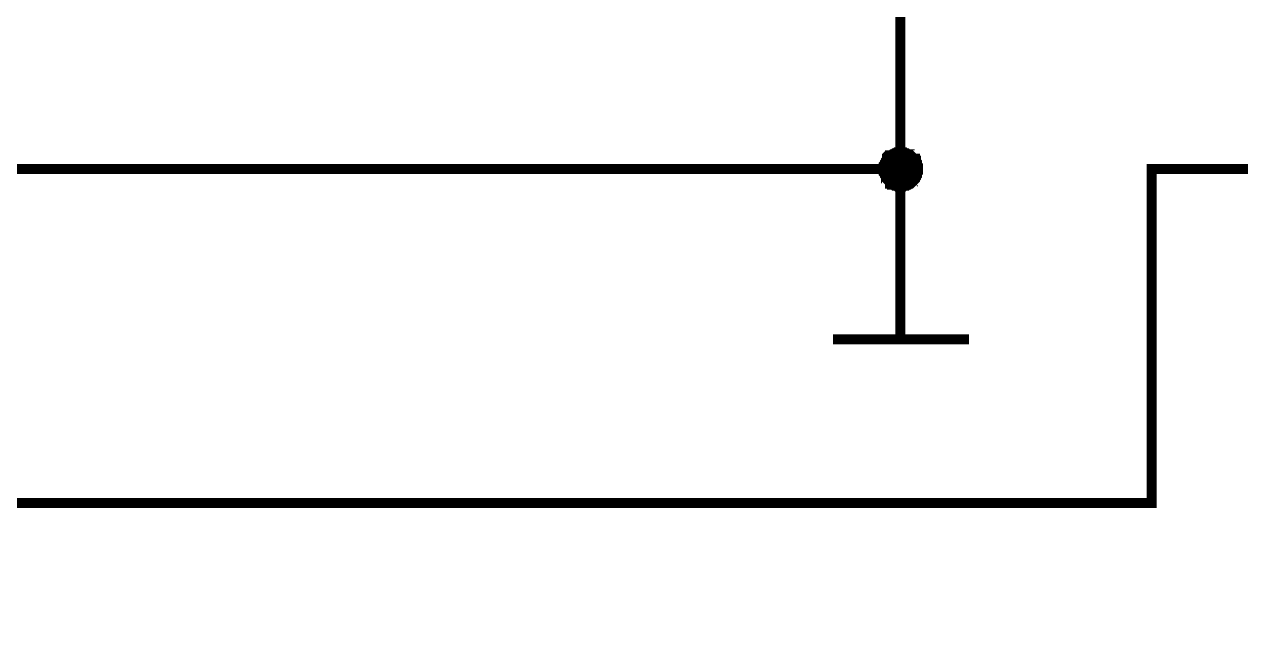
# Model space of a CAD drawing. Extents: x 260 to 1101, y 70 to 664.
# Drawn here: x 890.27 to 926.67, y 373.03 to 391.13 of the extents above; entities that cross this region are included whole.
import ezdxf

# ---------------------------------------------------------------- set-up
doc = ezdxf.new("R2010")
doc.units = 0
doc.header["$MEASUREMENT"] = 0
doc.layers.add('Sheet', color=255, linetype='CONTINUOUS')

msp = doc.modelspace()

# ---------------------------------------------------------------- linework, layer by layer
at = {"layer": 'Sheet'}
for points, const_width in [([(906.49, 441.783), (916.49, 441.783), (916.49, 416.774), (916.49, 386.794)], 0.3), ([(844.005, 421.776), (839.036, 421.776), (839.036, 386.794), (916.49, 386.794)], 0.3), ([(915.993, 386.794), (915.993, 386.825), (915.993, 386.856), (915.993, 386.856), (915.993, 386.887), (915.993, 386.918), (916.024, 386.949), (916.024, 386.981), (916.024, 386.981), (916.055, 387.012), (916.055, 387.043), (916.055, 387.043), (916.087, 387.074), (916.087, 387.105), (916.118, 387.105), (916.118, 387.136), (916.149, 387.136), (916.149, 387.167), (916.18, 387.167), (916.18, 387.198), (916.211, 387.198), (916.242, 387.229), (916.242, 387.229), (916.273, 387.229), (916.304, 387.26), (916.304, 387.26), (916.335, 387.26), (916.366, 387.291), (916.397, 387.291), (916.428, 387.291), (916.428, 387.291), (916.459, 387.291), (916.49, 387.291)], 0.3), ([(915.993, 386.794), (915.993, 386.825), (915.993, 386.856), (915.993, 386.856), (915.993, 386.887), (915.993, 386.918), (916.024, 386.949), (916.024, 386.981), (916.024, 386.981), (916.055, 387.012), (916.055, 387.043), (916.055, 387.043), (916.087, 387.074), (916.087, 387.105), (916.118, 387.105), (916.118, 387.136), (916.149, 387.136), (916.149, 387.167), (916.18, 387.167), (916.18, 387.198), (916.211, 387.198), (916.242, 387.229), (916.242, 387.229), (916.273, 387.229), (916.304, 387.26), (916.304, 387.26), (916.335, 387.26), (916.366, 387.291), (916.397, 387.291), (916.428, 387.291), (916.428, 387.291), (916.459, 387.291), (916.49, 387.291)], 0.3), ([(915.993, 386.794), (915.993, 386.825), (915.993, 386.856), (915.993, 386.856), (915.993, 386.887), (915.993, 386.918), (916.024, 386.949), (916.024, 386.981), (916.024, 386.981), (916.055, 387.012), (916.055, 387.043), (916.055, 387.043), (916.087, 387.074), (916.087, 387.105), (916.118, 387.105), (916.118, 387.136), (916.149, 387.136), (916.149, 387.167), (916.18, 387.167), (916.18, 387.198), (916.211, 387.198), (916.242, 387.229), (916.242, 387.229), (916.273, 387.229), (916.304, 387.26), (916.304, 387.26), (916.335, 387.26), (916.366, 387.291), (916.397, 387.291), (916.428, 387.291), (916.428, 387.291), (916.459, 387.291), (916.49, 387.291)], 0.3), ([(915.993, 386.794), (915.993, 386.825), (915.993, 386.856), (915.993, 386.856), (915.993, 386.887), (915.993, 386.918), (916.024, 386.949), (916.024, 386.981), (916.024, 386.981), (916.055, 387.012), (916.055, 387.043), (916.055, 387.043), (916.087, 387.074), (916.087, 387.105), (916.118, 387.105), (916.118, 387.136), (916.149, 387.136), (916.149, 387.167), (916.18, 387.167), (916.18, 387.198), (916.211, 387.198), (916.242, 387.229), (916.242, 387.229), (916.273, 387.229), (916.304, 387.26), (916.304, 387.26), (916.335, 387.26), (916.366, 387.291), (916.397, 387.291), (916.428, 387.291), (916.428, 387.291), (916.459, 387.291), (916.49, 387.291)], 0.3), ([(915.993, 386.794), (915.993, 386.825), (915.993, 386.856), (915.993, 386.856), (915.993, 386.887), (915.993, 386.918), (916.024, 386.949), (916.024, 386.981), (916.024, 386.981), (916.055, 387.012), (916.055, 387.043), (916.055, 387.043), (916.087, 387.074), (916.087, 387.105), (916.118, 387.105), (916.118, 387.136), (916.149, 387.136), (916.149, 387.167), (916.18, 387.167), (916.18, 387.198), (916.211, 387.198), (916.242, 387.229), (916.242, 387.229), (916.273, 387.229), (916.304, 387.26), (916.304, 387.26), (916.335, 387.26), (916.366, 387.291), (916.397, 387.291), (916.428, 387.291), (916.428, 387.291), (916.459, 387.291), (916.49, 387.291)], 0.3), ([(915.993, 386.794), (915.993, 386.825), (915.993, 386.856), (915.993, 386.856), (915.993, 386.887), (915.993, 386.918), (916.024, 386.949), (916.024, 386.981), (916.024, 386.981), (916.055, 387.012), (916.055, 387.043), (916.055, 387.043), (916.087, 387.074), (916.087, 387.105), (916.118, 387.105), (916.118, 387.136), (916.149, 387.136), (916.149, 387.167), (916.18, 387.167), (916.18, 387.198), (916.211, 387.198), (916.242, 387.229), (916.242, 387.229), (916.273, 387.229), (916.304, 387.26), (916.304, 387.26), (916.335, 387.26), (916.366, 387.291), (916.397, 387.291), (916.428, 387.291), (916.428, 387.291), (916.459, 387.291), (916.49, 387.291)], 0.3), ([(916.49, 387.291), (916.49, 387.291)], 0.3), ([(916.49, 387.291), (916.521, 387.291), (916.552, 387.291), (916.552, 387.291), (916.583, 387.291), (916.615, 387.291), (916.646, 387.26), (916.677, 387.26), (916.677, 387.26), (916.708, 387.229), (916.739, 387.229), (916.77, 387.229), (916.77, 387.198), (916.801, 387.198), (916.832, 387.167), (916.832, 387.167), (916.863, 387.136), (916.863, 387.136), (916.894, 387.105), (916.925, 387.105), (916.925, 387.074), (916.925, 387.043), (916.956, 387.043), (916.956, 387.012), (916.987, 386.981), (916.987, 386.981), (916.987, 386.949), (916.987, 386.918), (917.018, 386.887), (917.018, 386.856), (917.018, 386.856), (917.018, 386.825), (917.018, 386.794)], 0.3), ([(916.49, 387.291), (916.49, 387.291)], 0.3), ([(916.49, 387.291), (916.521, 387.291), (916.552, 387.291), (916.552, 387.291), (916.583, 387.291), (916.615, 387.291), (916.646, 387.26), (916.677, 387.26), (916.677, 387.26), (916.708, 387.229), (916.739, 387.229), (916.77, 387.229), (916.77, 387.198), (916.801, 387.198), (916.832, 387.167), (916.832, 387.167), (916.863, 387.136), (916.863, 387.136), (916.894, 387.105), (916.925, 387.105), (916.925, 387.074), (916.925, 387.043), (916.956, 387.043), (916.956, 387.012), (916.987, 386.981), (916.987, 386.981), (916.987, 386.949), (916.987, 386.918), (917.018, 386.887), (917.018, 386.856), (917.018, 386.856), (917.018, 386.825), (917.018, 386.794)], 0.3), ([(916.49, 387.291), (916.49, 387.291)], 0.3), ([(916.49, 387.291), (916.521, 387.291), (916.552, 387.291), (916.552, 387.291), (916.583, 387.291), (916.615, 387.291), (916.646, 387.26), (916.677, 387.26), (916.677, 387.26), (916.708, 387.229), (916.739, 387.229), (916.77, 387.229), (916.77, 387.198), (916.801, 387.198), (916.832, 387.167), (916.832, 387.167), (916.863, 387.136), (916.863, 387.136), (916.894, 387.105), (916.925, 387.105), (916.925, 387.074), (916.925, 387.043), (916.956, 387.043), (916.956, 387.012), (916.987, 386.981), (916.987, 386.981), (916.987, 386.949), (916.987, 386.918), (917.018, 386.887), (917.018, 386.856), (917.018, 386.856), (917.018, 386.825), (917.018, 386.794)], 0.3), ([(916.49, 387.291), (916.49, 387.291)], 0.3), ([(916.49, 387.291), (916.521, 387.291), (916.552, 387.291), (916.552, 387.291), (916.583, 387.291), (916.615, 387.291), (916.646, 387.26), (916.677, 387.26), (916.677, 387.26), (916.708, 387.229), (916.739, 387.229), (916.77, 387.229), (916.77, 387.198), (916.801, 387.198), (916.832, 387.167), (916.832, 387.167), (916.863, 387.136), (916.863, 387.136), (916.894, 387.105), (916.925, 387.105), (916.925, 387.074), (916.925, 387.043), (916.956, 387.043), (916.956, 387.012), (916.987, 386.981), (916.987, 386.981), (916.987, 386.949), (916.987, 386.918), (917.018, 386.887), (917.018, 386.856), (917.018, 386.856), (917.018, 386.825), (917.018, 386.794)], 0.3), ([(916.49, 387.291), (916.49, 387.291)], 0.3), ([(916.49, 387.291), (916.521, 387.291), (916.552, 387.291), (916.552, 387.291), (916.583, 387.291), (916.615, 387.291), (916.646, 387.26), (916.677, 387.26), (916.677, 387.26), (916.708, 387.229), (916.739, 387.229), (916.77, 387.229), (916.77, 387.198), (916.801, 387.198), (916.832, 387.167), (916.832, 387.167), (916.863, 387.136), (916.863, 387.136), (916.894, 387.105), (916.925, 387.105), (916.925, 387.074), (916.925, 387.043), (916.956, 387.043), (916.956, 387.012), (916.987, 386.981), (916.987, 386.981), (916.987, 386.949), (916.987, 386.918), (917.018, 386.887), (917.018, 386.856), (917.018, 386.856), (917.018, 386.825), (917.018, 386.794)], 0.3), ([(916.49, 387.291), (916.49, 387.291)], 0.3), ([(916.49, 387.291), (916.521, 387.291), (916.552, 387.291), (916.552, 387.291), (916.583, 387.291), (916.615, 387.291), (916.646, 387.26), (916.677, 387.26), (916.677, 387.26), (916.708, 387.229), (916.739, 387.229), (916.77, 387.229), (916.77, 387.198), (916.801, 387.198), (916.832, 387.167), (916.832, 387.167), (916.863, 387.136), (916.863, 387.136), (916.894, 387.105), (916.925, 387.105), (916.925, 387.074), (916.925, 387.043), (916.956, 387.043), (916.956, 387.012), (916.987, 386.981), (916.987, 386.981), (916.987, 386.949), (916.987, 386.918), (917.018, 386.887), (917.018, 386.856), (917.018, 386.856), (917.018, 386.825), (917.018, 386.794)], 0.3), ([(915.993, 386.794), (915.993, 386.825), (915.993, 386.856), (915.993, 386.856), (915.993, 386.887), (915.993, 386.918), (916.024, 386.949), (916.024, 386.981), (916.024, 386.981), (916.055, 387.012), (916.055, 387.043), (916.055, 387.043), (916.087, 387.074), (916.087, 387.105), (916.118, 387.105), (916.118, 387.136), (916.149, 387.136), (916.149, 387.167), (916.18, 387.167), (916.18, 387.198), (916.211, 387.198), (916.242, 387.229), (916.242, 387.229), (916.273, 387.229), (916.304, 387.26), (916.304, 387.26), (916.335, 387.26), (916.366, 387.291), (916.397, 387.291), (916.428, 387.291), (916.428, 387.291), (916.459, 387.291), (916.49, 387.291)], 0.0991), ([(915.993, 386.794), (915.993, 386.825), (915.993, 386.856), (915.993, 386.856), (915.993, 386.887), (915.993, 386.918), (916.024, 386.949), (916.024, 386.981), (916.024, 386.981), (916.055, 387.012), (916.055, 387.043), (916.055, 387.043), (916.087, 387.074), (916.087, 387.105), (916.118, 387.105), (916.118, 387.136), (916.149, 387.136), (916.149, 387.167), (916.18, 387.167), (916.18, 387.198), (916.211, 387.198), (916.242, 387.229), (916.242, 387.229), (916.273, 387.229), (916.304, 387.26), (916.304, 387.26), (916.335, 387.26), (916.366, 387.291), (916.397, 387.291), (916.428, 387.291), (916.428, 387.291), (916.459, 387.291), (916.49, 387.291)], 0.0991), ([(915.993, 386.794), (915.993, 386.825), (915.993, 386.856), (915.993, 386.856), (915.993, 386.887), (915.993, 386.918), (916.024, 386.949), (916.024, 386.981), (916.024, 386.981), (916.055, 387.012), (916.055, 387.043), (916.055, 387.043), (916.087, 387.074), (916.087, 387.105), (916.118, 387.105), (916.118, 387.136), (916.149, 387.136), (916.149, 387.167), (916.18, 387.167), (916.18, 387.198), (916.211, 387.198), (916.242, 387.229), (916.242, 387.229), (916.273, 387.229), (916.304, 387.26), (916.304, 387.26), (916.335, 387.26), (916.366, 387.291), (916.397, 387.291), (916.428, 387.291), (916.428, 387.291), (916.459, 387.291), (916.49, 387.291)], 0.0991), ([(915.993, 386.794), (915.993, 386.825), (915.993, 386.856), (915.993, 386.856), (915.993, 386.887), (915.993, 386.918), (916.024, 386.949), (916.024, 386.981), (916.024, 386.981), (916.055, 387.012), (916.055, 387.043), (916.055, 387.043), (916.087, 387.074), (916.087, 387.105), (916.118, 387.105), (916.118, 387.136), (916.149, 387.136), (916.149, 387.167), (916.18, 387.167), (916.18, 387.198), (916.211, 387.198), (916.242, 387.229), (916.242, 387.229), (916.273, 387.229), (916.304, 387.26), (916.304, 387.26), (916.335, 387.26), (916.366, 387.291), (916.397, 387.291), (916.428, 387.291), (916.428, 387.291), (916.459, 387.291), (916.49, 387.291)], 0.0991), ([(915.993, 386.794), (915.993, 386.825), (915.993, 386.856), (915.993, 386.856), (915.993, 386.887), (915.993, 386.918), (916.024, 386.949), (916.024, 386.981), (916.024, 386.981), (916.055, 387.012), (916.055, 387.043), (916.055, 387.043), (916.087, 387.074), (916.087, 387.105), (916.118, 387.105), (916.118, 387.136), (916.149, 387.136), (916.149, 387.167), (916.18, 387.167), (916.18, 387.198), (916.211, 387.198), (916.242, 387.229), (916.242, 387.229), (916.273, 387.229), (916.304, 387.26), (916.304, 387.26), (916.335, 387.26), (916.366, 387.291), (916.397, 387.291), (916.428, 387.291), (916.428, 387.291), (916.459, 387.291), (916.49, 387.291)], 0.0991), ([(915.993, 386.794), (915.993, 386.825), (915.993, 386.856), (915.993, 386.856), (915.993, 386.887), (915.993, 386.918), (916.024, 386.949), (916.024, 386.981), (916.024, 386.981), (916.055, 387.012), (916.055, 387.043), (916.055, 387.043), (916.087, 387.074), (916.087, 387.105), (916.118, 387.105), (916.118, 387.136), (916.149, 387.136), (916.149, 387.167), (916.18, 387.167), (916.18, 387.198), (916.211, 387.198), (916.242, 387.229), (916.242, 387.229), (916.273, 387.229), (916.304, 387.26), (916.304, 387.26), (916.335, 387.26), (916.366, 387.291), (916.397, 387.291), (916.428, 387.291), (916.428, 387.291), (916.459, 387.291), (916.49, 387.291)], 0.0991), ([(916.49, 387.291), (916.49, 387.291)], 0.0991), ([(916.49, 387.291), (916.521, 387.291), (916.552, 387.291), (916.552, 387.291), (916.583, 387.291), (916.615, 387.291), (916.646, 387.26), (916.677, 387.26), (916.677, 387.26), (916.708, 387.229), (916.739, 387.229), (916.77, 387.229), (916.77, 387.198), (916.801, 387.198), (916.832, 387.167), (916.832, 387.167), (916.863, 387.136), (916.863, 387.136), (916.894, 387.105), (916.925, 387.105), (916.925, 387.074), (916.925, 387.043), (916.956, 387.043), (916.956, 387.012), (916.987, 386.981), (916.987, 386.981), (916.987, 386.949), (916.987, 386.918), (917.018, 386.887), (917.018, 386.856), (917.018, 386.856), (917.018, 386.825), (917.018, 386.794)], 0.0991), ([(916.49, 387.291), (916.49, 387.291)], 0.0991), ([(916.49, 387.291), (916.521, 387.291), (916.552, 387.291), (916.552, 387.291), (916.583, 387.291), (916.615, 387.291), (916.646, 387.26), (916.677, 387.26), (916.677, 387.26), (916.708, 387.229), (916.739, 387.229), (916.77, 387.229), (916.77, 387.198), (916.801, 387.198), (916.832, 387.167), (916.832, 387.167), (916.863, 387.136), (916.863, 387.136), (916.894, 387.105), (916.925, 387.105), (916.925, 387.074), (916.925, 387.043), (916.956, 387.043), (916.956, 387.012), (916.987, 386.981), (916.987, 386.981), (916.987, 386.949), (916.987, 386.918), (917.018, 386.887), (917.018, 386.856), (917.018, 386.856), (917.018, 386.825), (917.018, 386.794)], 0.0991), ([(916.49, 387.291), (916.49, 387.291)], 0.0991), ([(916.49, 387.291), (916.521, 387.291), (916.552, 387.291), (916.552, 387.291), (916.583, 387.291), (916.615, 387.291), (916.646, 387.26), (916.677, 387.26), (916.677, 387.26), (916.708, 387.229), (916.739, 387.229), (916.77, 387.229), (916.77, 387.198), (916.801, 387.198), (916.832, 387.167), (916.832, 387.167), (916.863, 387.136), (916.863, 387.136), (916.894, 387.105), (916.925, 387.105), (916.925, 387.074), (916.925, 387.043), (916.956, 387.043), (916.956, 387.012), (916.987, 386.981), (916.987, 386.981), (916.987, 386.949), (916.987, 386.918), (917.018, 386.887), (917.018, 386.856), (917.018, 386.856), (917.018, 386.825), (917.018, 386.794)], 0.0991), ([(916.49, 387.291), (916.49, 387.291)], 0.0991), ([(916.49, 387.291), (916.521, 387.291), (916.552, 387.291), (916.552, 387.291), (916.583, 387.291), (916.615, 387.291), (916.646, 387.26), (916.677, 387.26), (916.677, 387.26), (916.708, 387.229), (916.739, 387.229), (916.77, 387.229), (916.77, 387.198), (916.801, 387.198), (916.832, 387.167), (916.832, 387.167), (916.863, 387.136), (916.863, 387.136), (916.894, 387.105), (916.925, 387.105), (916.925, 387.074), (916.925, 387.043), (916.956, 387.043), (916.956, 387.012), (916.987, 386.981), (916.987, 386.981), (916.987, 386.949), (916.987, 386.918), (917.018, 386.887), (917.018, 386.856), (917.018, 386.856), (917.018, 386.825), (917.018, 386.794)], 0.0991), ([(916.49, 387.291), (916.49, 387.291)], 0.0991), ([(916.49, 387.291), (916.521, 387.291), (916.552, 387.291), (916.552, 387.291), (916.583, 387.291), (916.615, 387.291), (916.646, 387.26), (916.677, 387.26), (916.677, 387.26), (916.708, 387.229), (916.739, 387.229), (916.77, 387.229), (916.77, 387.198), (916.801, 387.198), (916.832, 387.167), (916.832, 387.167), (916.863, 387.136), (916.863, 387.136), (916.894, 387.105), (916.925, 387.105), (916.925, 387.074), (916.925, 387.043), (916.956, 387.043), (916.956, 387.012), (916.987, 386.981), (916.987, 386.981), (916.987, 386.949), (916.987, 386.918), (917.018, 386.887), (917.018, 386.856), (917.018, 386.856), (917.018, 386.825), (917.018, 386.794)], 0.0991), ([(916.49, 387.291), (916.49, 387.291)], 0.0991), ([(916.49, 387.291), (916.521, 387.291), (916.552, 387.291), (916.552, 387.291), (916.583, 387.291), (916.615, 387.291), (916.646, 387.26), (916.677, 387.26), (916.677, 387.26), (916.708, 387.229), (916.739, 387.229), (916.77, 387.229), (916.77, 387.198), (916.801, 387.198), (916.832, 387.167), (916.832, 387.167), (916.863, 387.136), (916.863, 387.136), (916.894, 387.105), (916.925, 387.105), (916.925, 387.074), (916.925, 387.043), (916.956, 387.043), (916.956, 387.012), (916.987, 386.981), (916.987, 386.981), (916.987, 386.949), (916.987, 386.918), (917.018, 386.887), (917.018, 386.856), (917.018, 386.856), (917.018, 386.825), (917.018, 386.794)], 0.0991), ([(963.975, 386.794), (924.006, 386.794), (924.006, 376.791), (876.521, 376.791), (876.521, 326.773), (886.49, 326.773)], 0.3), ([(916.49, 386.266), (916.459, 386.266), (916.428, 386.266), (916.428, 386.266), (916.397, 386.266), (916.366, 386.297), (916.335, 386.297), (916.304, 386.297), (916.304, 386.297), (916.273, 386.328), (916.242, 386.328), (916.242, 386.359), (916.211, 386.359), (916.18, 386.359), (916.18, 386.39), (916.149, 386.421), (916.149, 386.421), (916.118, 386.452), (916.118, 386.452), (916.087, 386.483), (916.087, 386.515), (916.055, 386.515), (916.055, 386.546), (916.055, 386.577), (916.024, 386.608), (916.024, 386.608), (916.024, 386.639), (915.993, 386.67), (915.993, 386.701), (915.993, 386.732), (915.993, 386.732), (915.993, 386.763), (915.993, 386.794)], 0.3), ([(915.993, 386.794), (915.993, 386.794)], 0.3), ([(916.49, 386.266), (916.459, 386.266), (916.428, 386.266), (916.428, 386.266), (916.397, 386.266), (916.366, 386.297), (916.335, 386.297), (916.304, 386.297), (916.304, 386.297), (916.273, 386.328), (916.242, 386.328), (916.242, 386.359), (916.211, 386.359), (916.18, 386.359), (916.18, 386.39), (916.149, 386.421), (916.149, 386.421), (916.118, 386.452), (916.118, 386.452), (916.087, 386.483), (916.087, 386.515), (916.055, 386.515), (916.055, 386.546), (916.055, 386.577), (916.024, 386.608), (916.024, 386.608), (916.024, 386.639), (915.993, 386.67), (915.993, 386.701), (915.993, 386.732), (915.993, 386.732), (915.993, 386.763), (915.993, 386.794)], 0.3), ([(915.993, 386.794), (915.993, 386.794)], 0.3), ([(916.49, 386.266), (916.459, 386.266), (916.428, 386.266), (916.428, 386.266), (916.397, 386.266), (916.366, 386.297), (916.335, 386.297), (916.304, 386.297), (916.304, 386.297), (916.273, 386.328), (916.242, 386.328), (916.242, 386.359), (916.211, 386.359), (916.18, 386.359), (916.18, 386.39), (916.149, 386.421), (916.149, 386.421), (916.118, 386.452), (916.118, 386.452), (916.087, 386.483), (916.087, 386.515), (916.055, 386.515), (916.055, 386.546), (916.055, 386.577), (916.024, 386.608), (916.024, 386.608), (916.024, 386.639), (915.993, 386.67), (915.993, 386.701), (915.993, 386.732), (915.993, 386.732), (915.993, 386.763), (915.993, 386.794)], 0.3), ([(915.993, 386.794), (915.993, 386.794)], 0.3), ([(916.49, 386.266), (916.459, 386.266), (916.428, 386.266), (916.428, 386.266), (916.397, 386.266), (916.366, 386.297), (916.335, 386.297), (916.304, 386.297), (916.304, 386.297), (916.273, 386.328), (916.242, 386.328), (916.242, 386.359), (916.211, 386.359), (916.18, 386.359), (916.18, 386.39), (916.149, 386.421), (916.149, 386.421), (916.118, 386.452), (916.118, 386.452), (916.087, 386.483), (916.087, 386.515), (916.055, 386.515), (916.055, 386.546), (916.055, 386.577), (916.024, 386.608), (916.024, 386.608), (916.024, 386.639), (915.993, 386.67), (915.993, 386.701), (915.993, 386.732), (915.993, 386.732), (915.993, 386.763), (915.993, 386.794)], 0.3), ([(915.993, 386.794), (915.993, 386.794)], 0.3), ([(916.49, 386.266), (916.459, 386.266), (916.428, 386.266), (916.428, 386.266), (916.397, 386.266), (916.366, 386.297), (916.335, 386.297), (916.304, 386.297), (916.304, 386.297), (916.273, 386.328), (916.242, 386.328), (916.242, 386.359), (916.211, 386.359), (916.18, 386.359), (916.18, 386.39), (916.149, 386.421), (916.149, 386.421), (916.118, 386.452), (916.118, 386.452), (916.087, 386.483), (916.087, 386.515), (916.055, 386.515), (916.055, 386.546), (916.055, 386.577), (916.024, 386.608), (916.024, 386.608), (916.024, 386.639), (915.993, 386.67), (915.993, 386.701), (915.993, 386.732), (915.993, 386.732), (915.993, 386.763), (915.993, 386.794)], 0.3), ([(915.993, 386.794), (915.993, 386.794)], 0.3), ([(916.49, 386.266), (916.459, 386.266), (916.428, 386.266), (916.428, 386.266), (916.397, 386.266), (916.366, 386.297), (916.335, 386.297), (916.304, 386.297), (916.304, 386.297), (916.273, 386.328), (916.242, 386.328), (916.242, 386.359), (916.211, 386.359), (916.18, 386.359), (916.18, 386.39), (916.149, 386.421), (916.149, 386.421), (916.118, 386.452), (916.118, 386.452), (916.087, 386.483), (916.087, 386.515), (916.055, 386.515), (916.055, 386.546), (916.055, 386.577), (916.024, 386.608), (916.024, 386.608), (916.024, 386.639), (915.993, 386.67), (915.993, 386.701), (915.993, 386.732), (915.993, 386.732), (915.993, 386.763), (915.993, 386.794)], 0.3), ([(915.993, 386.794), (915.993, 386.794)], 0.3), ([(916.49, 386.266), (916.459, 386.266), (916.428, 386.266), (916.428, 386.266), (916.397, 386.266), (916.366, 386.297), (916.335, 386.297), (916.304, 386.297), (916.304, 386.297), (916.273, 386.328), (916.242, 386.328), (916.242, 386.359), (916.211, 386.359), (916.18, 386.359), (916.18, 386.39), (916.149, 386.421), (916.149, 386.421), (916.118, 386.452), (916.118, 386.452), (916.087, 386.483), (916.087, 386.515), (916.055, 386.515), (916.055, 386.546), (916.055, 386.577), (916.024, 386.608), (916.024, 386.608), (916.024, 386.639), (915.993, 386.67), (915.993, 386.701), (915.993, 386.732), (915.993, 386.732), (915.993, 386.763), (915.993, 386.794)], 0.0991), ([(915.993, 386.794), (915.993, 386.794)], 0.0991), ([(916.49, 386.266), (916.459, 386.266), (916.428, 386.266), (916.428, 386.266), (916.397, 386.266), (916.366, 386.297), (916.335, 386.297), (916.304, 386.297), (916.304, 386.297), (916.273, 386.328), (916.242, 386.328), (916.242, 386.359), (916.211, 386.359), (916.18, 386.359), (916.18, 386.39), (916.149, 386.421), (916.149, 386.421), (916.118, 386.452), (916.118, 386.452), (916.087, 386.483), (916.087, 386.515), (916.055, 386.515), (916.055, 386.546), (916.055, 386.577), (916.024, 386.608), (916.024, 386.608), (916.024, 386.639), (915.993, 386.67), (915.993, 386.701), (915.993, 386.732), (915.993, 386.732), (915.993, 386.763), (915.993, 386.794)], 0.0991), ([(915.993, 386.794), (915.993, 386.794)], 0.0991), ([(916.49, 386.266), (916.459, 386.266), (916.428, 386.266), (916.428, 386.266), (916.397, 386.266), (916.366, 386.297), (916.335, 386.297), (916.304, 386.297), (916.304, 386.297), (916.273, 386.328), (916.242, 386.328), (916.242, 386.359), (916.211, 386.359), (916.18, 386.359), (916.18, 386.39), (916.149, 386.421), (916.149, 386.421), (916.118, 386.452), (916.118, 386.452), (916.087, 386.483), (916.087, 386.515), (916.055, 386.515), (916.055, 386.546), (916.055, 386.577), (916.024, 386.608), (916.024, 386.608), (916.024, 386.639), (915.993, 386.67), (915.993, 386.701), (915.993, 386.732), (915.993, 386.732), (915.993, 386.763), (915.993, 386.794)], 0.0991), ([(915.993, 386.794), (915.993, 386.794)], 0.0991), ([(916.49, 386.266), (916.459, 386.266), (916.428, 386.266), (916.428, 386.266), (916.397, 386.266), (916.366, 386.297), (916.335, 386.297), (916.304, 386.297), (916.304, 386.297), (916.273, 386.328), (916.242, 386.328), (916.242, 386.359), (916.211, 386.359), (916.18, 386.359), (916.18, 386.39), (916.149, 386.421), (916.149, 386.421), (916.118, 386.452), (916.118, 386.452), (916.087, 386.483), (916.087, 386.515), (916.055, 386.515), (916.055, 386.546), (916.055, 386.577), (916.024, 386.608), (916.024, 386.608), (916.024, 386.639), (915.993, 386.67), (915.993, 386.701), (915.993, 386.732), (915.993, 386.732), (915.993, 386.763), (915.993, 386.794)], 0.0991), ([(915.993, 386.794), (915.993, 386.794)], 0.0991), ([(916.49, 386.266), (916.459, 386.266), (916.428, 386.266), (916.428, 386.266), (916.397, 386.266), (916.366, 386.297), (916.335, 386.297), (916.304, 386.297), (916.304, 386.297), (916.273, 386.328), (916.242, 386.328), (916.242, 386.359), (916.211, 386.359), (916.18, 386.359), (916.18, 386.39), (916.149, 386.421), (916.149, 386.421), (916.118, 386.452), (916.118, 386.452), (916.087, 386.483), (916.087, 386.515), (916.055, 386.515), (916.055, 386.546), (916.055, 386.577), (916.024, 386.608), (916.024, 386.608), (916.024, 386.639), (915.993, 386.67), (915.993, 386.701), (915.993, 386.732), (915.993, 386.732), (915.993, 386.763), (915.993, 386.794)], 0.0991), ([(915.993, 386.794), (915.993, 386.794)], 0.0991), ([(916.49, 386.266), (916.459, 386.266), (916.428, 386.266), (916.428, 386.266), (916.397, 386.266), (916.366, 386.297), (916.335, 386.297), (916.304, 386.297), (916.304, 386.297), (916.273, 386.328), (916.242, 386.328), (916.242, 386.359), (916.211, 386.359), (916.18, 386.359), (916.18, 386.39), (916.149, 386.421), (916.149, 386.421), (916.118, 386.452), (916.118, 386.452), (916.087, 386.483), (916.087, 386.515), (916.055, 386.515), (916.055, 386.546), (916.055, 386.577), (916.024, 386.608), (916.024, 386.608), (916.024, 386.639), (915.993, 386.67), (915.993, 386.701), (915.993, 386.732), (915.993, 386.732), (915.993, 386.763), (915.993, 386.794)], 0.0991), ([(915.993, 386.794), (915.993, 386.794)], 0.0991), ([(916.49, 386.794), (916.49, 381.699)], 0.3), ([(917.018, 386.794), (917.018, 386.763), (917.018, 386.732), (917.018, 386.732), (917.018, 386.701), (916.987, 386.67), (916.987, 386.639), (916.987, 386.608), (916.987, 386.608), (916.956, 386.577), (916.956, 386.546), (916.925, 386.515), (916.925, 386.515), (916.925, 386.483), (916.894, 386.452), (916.863, 386.452), (916.863, 386.421), (916.832, 386.421), (916.832, 386.39), (916.801, 386.359), (916.77, 386.359), (916.77, 386.359), (916.739, 386.328), (916.708, 386.328), (916.677, 386.297), (916.677, 386.297), (916.646, 386.297), (916.615, 386.297), (916.583, 386.266), (916.552, 386.266), (916.552, 386.266), (916.521, 386.266), (916.49, 386.266)], 0.3), ([(917.018, 386.794), (917.018, 386.763), (917.018, 386.732), (917.018, 386.732), (917.018, 386.701), (916.987, 386.67), (916.987, 386.639), (916.987, 386.608), (916.987, 386.608), (916.956, 386.577), (916.956, 386.546), (916.925, 386.515), (916.925, 386.515), (916.925, 386.483), (916.894, 386.452), (916.863, 386.452), (916.863, 386.421), (916.832, 386.421), (916.832, 386.39), (916.801, 386.359), (916.77, 386.359), (916.77, 386.359), (916.739, 386.328), (916.708, 386.328), (916.677, 386.297), (916.677, 386.297), (916.646, 386.297), (916.615, 386.297), (916.583, 386.266), (916.552, 386.266), (916.552, 386.266), (916.521, 386.266), (916.49, 386.266)], 0.3), ([(917.018, 386.794), (917.018, 386.763), (917.018, 386.732), (917.018, 386.732), (917.018, 386.701), (916.987, 386.67), (916.987, 386.639), (916.987, 386.608), (916.987, 386.608), (916.956, 386.577), (916.956, 386.546), (916.925, 386.515), (916.925, 386.515), (916.925, 386.483), (916.894, 386.452), (916.863, 386.452), (916.863, 386.421), (916.832, 386.421), (916.832, 386.39), (916.801, 386.359), (916.77, 386.359), (916.77, 386.359), (916.739, 386.328), (916.708, 386.328), (916.677, 386.297), (916.677, 386.297), (916.646, 386.297), (916.615, 386.297), (916.583, 386.266), (916.552, 386.266), (916.552, 386.266), (916.521, 386.266), (916.49, 386.266)], 0.3), ([(917.018, 386.794), (917.018, 386.763), (917.018, 386.732), (917.018, 386.732), (917.018, 386.701), (916.987, 386.67), (916.987, 386.639), (916.987, 386.608), (916.987, 386.608), (916.956, 386.577), (916.956, 386.546), (916.925, 386.515), (916.925, 386.515), (916.925, 386.483), (916.894, 386.452), (916.863, 386.452), (916.863, 386.421), (916.832, 386.421), (916.832, 386.39), (916.801, 386.359), (916.77, 386.359), (916.77, 386.359), (916.739, 386.328), (916.708, 386.328), (916.677, 386.297), (916.677, 386.297), (916.646, 386.297), (916.615, 386.297), (916.583, 386.266), (916.552, 386.266), (916.552, 386.266), (916.521, 386.266), (916.49, 386.266)], 0.3), ([(917.018, 386.794), (917.018, 386.763), (917.018, 386.732), (917.018, 386.732), (917.018, 386.701), (916.987, 386.67), (916.987, 386.639), (916.987, 386.608), (916.987, 386.608), (916.956, 386.577), (916.956, 386.546), (916.925, 386.515), (916.925, 386.515), (916.925, 386.483), (916.894, 386.452), (916.863, 386.452), (916.863, 386.421), (916.832, 386.421), (916.832, 386.39), (916.801, 386.359), (916.77, 386.359), (916.77, 386.359), (916.739, 386.328), (916.708, 386.328), (916.677, 386.297), (916.677, 386.297), (916.646, 386.297), (916.615, 386.297), (916.583, 386.266), (916.552, 386.266), (916.552, 386.266), (916.521, 386.266), (916.49, 386.266)], 0.3), ([(917.018, 386.794), (917.018, 386.763), (917.018, 386.732), (917.018, 386.732), (917.018, 386.701), (916.987, 386.67), (916.987, 386.639), (916.987, 386.608), (916.987, 386.608), (916.956, 386.577), (916.956, 386.546), (916.925, 386.515), (916.925, 386.515), (916.925, 386.483), (916.894, 386.452), (916.863, 386.452), (916.863, 386.421), (916.832, 386.421), (916.832, 386.39), (916.801, 386.359), (916.77, 386.359), (916.77, 386.359), (916.739, 386.328), (916.708, 386.328), (916.677, 386.297), (916.677, 386.297), (916.646, 386.297), (916.615, 386.297), (916.583, 386.266), (916.552, 386.266), (916.552, 386.266), (916.521, 386.266), (916.49, 386.266)], 0.3), ([(917.018, 386.794), (917.018, 386.763), (917.018, 386.732), (917.018, 386.732), (917.018, 386.701), (916.987, 386.67), (916.987, 386.639), (916.987, 386.608), (916.987, 386.608), (916.956, 386.577), (916.956, 386.546), (916.925, 386.515), (916.925, 386.515), (916.925, 386.483), (916.894, 386.452), (916.863, 386.452), (916.863, 386.421), (916.832, 386.421), (916.832, 386.39), (916.801, 386.359), (916.77, 386.359), (916.77, 386.359), (916.739, 386.328), (916.708, 386.328), (916.677, 386.297), (916.677, 386.297), (916.646, 386.297), (916.615, 386.297), (916.583, 386.266), (916.552, 386.266), (916.552, 386.266), (916.521, 386.266), (916.49, 386.266)], 0.0991), ([(917.018, 386.794), (917.018, 386.763), (917.018, 386.732), (917.018, 386.732), (917.018, 386.701), (916.987, 386.67), (916.987, 386.639), (916.987, 386.608), (916.987, 386.608), (916.956, 386.577), (916.956, 386.546), (916.925, 386.515), (916.925, 386.515), (916.925, 386.483), (916.894, 386.452), (916.863, 386.452), (916.863, 386.421), (916.832, 386.421), (916.832, 386.39), (916.801, 386.359), (916.77, 386.359), (916.77, 386.359), (916.739, 386.328), (916.708, 386.328), (916.677, 386.297), (916.677, 386.297), (916.646, 386.297), (916.615, 386.297), (916.583, 386.266), (916.552, 386.266), (916.552, 386.266), (916.521, 386.266), (916.49, 386.266)], 0.0991), ([(917.018, 386.794), (917.018, 386.763), (917.018, 386.732), (917.018, 386.732), (917.018, 386.701), (916.987, 386.67), (916.987, 386.639), (916.987, 386.608), (916.987, 386.608), (916.956, 386.577), (916.956, 386.546), (916.925, 386.515), (916.925, 386.515), (916.925, 386.483), (916.894, 386.452), (916.863, 386.452), (916.863, 386.421), (916.832, 386.421), (916.832, 386.39), (916.801, 386.359), (916.77, 386.359), (916.77, 386.359), (916.739, 386.328), (916.708, 386.328), (916.677, 386.297), (916.677, 386.297), (916.646, 386.297), (916.615, 386.297), (916.583, 386.266), (916.552, 386.266), (916.552, 386.266), (916.521, 386.266), (916.49, 386.266)], 0.0991), ([(917.018, 386.794), (917.018, 386.763), (917.018, 386.732), (917.018, 386.732), (917.018, 386.701), (916.987, 386.67), (916.987, 386.639), (916.987, 386.608), (916.987, 386.608), (916.956, 386.577), (916.956, 386.546), (916.925, 386.515), (916.925, 386.515), (916.925, 386.483), (916.894, 386.452), (916.863, 386.452), (916.863, 386.421), (916.832, 386.421), (916.832, 386.39), (916.801, 386.359), (916.77, 386.359), (916.77, 386.359), (916.739, 386.328), (916.708, 386.328), (916.677, 386.297), (916.677, 386.297), (916.646, 386.297), (916.615, 386.297), (916.583, 386.266), (916.552, 386.266), (916.552, 386.266), (916.521, 386.266), (916.49, 386.266)], 0.0991), ([(917.018, 386.794), (917.018, 386.763), (917.018, 386.732), (917.018, 386.732), (917.018, 386.701), (916.987, 386.67), (916.987, 386.639), (916.987, 386.608), (916.987, 386.608), (916.956, 386.577), (916.956, 386.546), (916.925, 386.515), (916.925, 386.515), (916.925, 386.483), (916.894, 386.452), (916.863, 386.452), (916.863, 386.421), (916.832, 386.421), (916.832, 386.39), (916.801, 386.359), (916.77, 386.359), (916.77, 386.359), (916.739, 386.328), (916.708, 386.328), (916.677, 386.297), (916.677, 386.297), (916.646, 386.297), (916.615, 386.297), (916.583, 386.266), (916.552, 386.266), (916.552, 386.266), (916.521, 386.266), (916.49, 386.266)], 0.0991), ([(917.018, 386.794), (917.018, 386.763), (917.018, 386.732), (917.018, 386.732), (917.018, 386.701), (916.987, 386.67), (916.987, 386.639), (916.987, 386.608), (916.987, 386.608), (916.956, 386.577), (916.956, 386.546), (916.925, 386.515), (916.925, 386.515), (916.925, 386.483), (916.894, 386.452), (916.863, 386.452), (916.863, 386.421), (916.832, 386.421), (916.832, 386.39), (916.801, 386.359), (916.77, 386.359), (916.77, 386.359), (916.739, 386.328), (916.708, 386.328), (916.677, 386.297), (916.677, 386.297), (916.646, 386.297), (916.615, 386.297), (916.583, 386.266), (916.552, 386.266), (916.552, 386.266), (916.521, 386.266), (916.49, 386.266)], 0.0991), ([(917.018, 386.794), (917.018, 386.794), (917.018, 386.794), (917.018, 386.794), (917.018, 386.794), (917.018, 386.794), (917.018, 386.794), (917.018, 386.794), (917.018, 386.794), (917.018, 386.794), (917.018, 386.794), (917.018, 386.794), (917.018, 386.794), (917.018, 386.794), (917.018, 386.794), (917.018, 386.794), (917.018, 386.794), (917.018, 386.794), (917.018, 386.794), (917.018, 386.794), (917.018, 386.794), (917.018, 386.794), (917.018, 386.794), (917.018, 386.794), (917.018, 386.794), (917.018, 386.794), (917.018, 386.794), (917.018, 386.794), (917.018, 386.794), (917.018, 386.794), (917.018, 386.794), (917.018, 386.794), (917.018, 386.794)], 0.3), ([(917.018, 386.794), (917.018, 386.794)], 0.3), ([(917.018, 386.794), (917.018, 386.794), (917.018, 386.794), (917.018, 386.794), (917.018, 386.794), (917.018, 386.794), (917.018, 386.794), (917.018, 386.794), (917.018, 386.794), (917.018, 386.794), (917.018, 386.794), (917.018, 386.794), (917.018, 386.794), (917.018, 386.794), (917.018, 386.794), (917.018, 386.794), (917.018, 386.794), (917.018, 386.794), (917.018, 386.794), (917.018, 386.794), (917.018, 386.794), (917.018, 386.794), (917.018, 386.794), (917.018, 386.794), (917.018, 386.794), (917.018, 386.794), (917.018, 386.794), (917.018, 386.794), (917.018, 386.794), (917.018, 386.794), (917.018, 386.794), (917.018, 386.794), (917.018, 386.794)], 0.3), ([(917.018, 386.794), (917.018, 386.794)], 0.3), ([(917.018, 386.794), (917.018, 386.794), (917.018, 386.794), (917.018, 386.794), (917.018, 386.794), (917.018, 386.794), (917.018, 386.794), (917.018, 386.794), (917.018, 386.794), (917.018, 386.794), (917.018, 386.794), (917.018, 386.794), (917.018, 386.794), (917.018, 386.794), (917.018, 386.794), (917.018, 386.794), (917.018, 386.794), (917.018, 386.794), (917.018, 386.794), (917.018, 386.794), (917.018, 386.794), (917.018, 386.794), (917.018, 386.794), (917.018, 386.794), (917.018, 386.794), (917.018, 386.794), (917.018, 386.794), (917.018, 386.794), (917.018, 386.794), (917.018, 386.794), (917.018, 386.794), (917.018, 386.794), (917.018, 386.794)], 0.3), ([(917.018, 386.794), (917.018, 386.794)], 0.3), ([(917.018, 386.794), (917.018, 386.794), (917.018, 386.794), (917.018, 386.794), (917.018, 386.794), (917.018, 386.794), (917.018, 386.794), (917.018, 386.794), (917.018, 386.794), (917.018, 386.794), (917.018, 386.794), (917.018, 386.794), (917.018, 386.794), (917.018, 386.794), (917.018, 386.794), (917.018, 386.794), (917.018, 386.794), (917.018, 386.794), (917.018, 386.794), (917.018, 386.794), (917.018, 386.794), (917.018, 386.794), (917.018, 386.794), (917.018, 386.794), (917.018, 386.794), (917.018, 386.794), (917.018, 386.794), (917.018, 386.794), (917.018, 386.794), (917.018, 386.794), (917.018, 386.794), (917.018, 386.794), (917.018, 386.794)], 0.3), ([(917.018, 386.794), (917.018, 386.794)], 0.3), ([(917.018, 386.794), (917.018, 386.794), (917.018, 386.794), (917.018, 386.794), (917.018, 386.794), (917.018, 386.794), (917.018, 386.794), (917.018, 386.794), (917.018, 386.794), (917.018, 386.794), (917.018, 386.794), (917.018, 386.794), (917.018, 386.794), (917.018, 386.794), (917.018, 386.794), (917.018, 386.794), (917.018, 386.794), (917.018, 386.794), (917.018, 386.794), (917.018, 386.794), (917.018, 386.794), (917.018, 386.794), (917.018, 386.794), (917.018, 386.794), (917.018, 386.794), (917.018, 386.794), (917.018, 386.794), (917.018, 386.794), (917.018, 386.794), (917.018, 386.794), (917.018, 386.794), (917.018, 386.794), (917.018, 386.794)], 0.3), ([(917.018, 386.794), (917.018, 386.794)], 0.3), ([(917.018, 386.794), (917.018, 386.794), (917.018, 386.794), (917.018, 386.794), (917.018, 386.794), (917.018, 386.794), (917.018, 386.794), (917.018, 386.794), (917.018, 386.794), (917.018, 386.794), (917.018, 386.794), (917.018, 386.794), (917.018, 386.794), (917.018, 386.794), (917.018, 386.794), (917.018, 386.794), (917.018, 386.794), (917.018, 386.794), (917.018, 386.794), (917.018, 386.794), (917.018, 386.794), (917.018, 386.794), (917.018, 386.794), (917.018, 386.794), (917.018, 386.794), (917.018, 386.794), (917.018, 386.794), (917.018, 386.794), (917.018, 386.794), (917.018, 386.794), (917.018, 386.794), (917.018, 386.794), (917.018, 386.794)], 0.3), ([(917.018, 386.794), (917.018, 386.794)], 0.3), ([(917.018, 386.794), (917.018, 386.794), (917.018, 386.794), (917.018, 386.794), (917.018, 386.794), (917.018, 386.794), (917.018, 386.794), (917.018, 386.794), (917.018, 386.794), (917.018, 386.794), (917.018, 386.794), (917.018, 386.794), (917.018, 386.794), (917.018, 386.794), (917.018, 386.794), (917.018, 386.794), (917.018, 386.794), (917.018, 386.794), (917.018, 386.794), (917.018, 386.794), (917.018, 386.794), (917.018, 386.794), (917.018, 386.794), (917.018, 386.794), (917.018, 386.794), (917.018, 386.794), (917.018, 386.794), (917.018, 386.794), (917.018, 386.794), (917.018, 386.794), (917.018, 386.794), (917.018, 386.794), (917.018, 386.794)], 0.0991), ([(917.018, 386.794), (917.018, 386.794)], 0.0991), ([(917.018, 386.794), (917.018, 386.794), (917.018, 386.794), (917.018, 386.794), (917.018, 386.794), (917.018, 386.794), (917.018, 386.794), (917.018, 386.794), (917.018, 386.794), (917.018, 386.794), (917.018, 386.794), (917.018, 386.794), (917.018, 386.794), (917.018, 386.794), (917.018, 386.794), (917.018, 386.794), (917.018, 386.794), (917.018, 386.794), (917.018, 386.794), (917.018, 386.794), (917.018, 386.794), (917.018, 386.794), (917.018, 386.794), (917.018, 386.794), (917.018, 386.794), (917.018, 386.794), (917.018, 386.794), (917.018, 386.794), (917.018, 386.794), (917.018, 386.794), (917.018, 386.794), (917.018, 386.794), (917.018, 386.794)], 0.0991), ([(917.018, 386.794), (917.018, 386.794)], 0.0991), ([(917.018, 386.794), (917.018, 386.794), (917.018, 386.794), (917.018, 386.794), (917.018, 386.794), (917.018, 386.794), (917.018, 386.794), (917.018, 386.794), (917.018, 386.794), (917.018, 386.794), (917.018, 386.794), (917.018, 386.794), (917.018, 386.794), (917.018, 386.794), (917.018, 386.794), (917.018, 386.794), (917.018, 386.794), (917.018, 386.794), (917.018, 386.794), (917.018, 386.794), (917.018, 386.794), (917.018, 386.794), (917.018, 386.794), (917.018, 386.794), (917.018, 386.794), (917.018, 386.794), (917.018, 386.794), (917.018, 386.794), (917.018, 386.794), (917.018, 386.794), (917.018, 386.794), (917.018, 386.794), (917.018, 386.794)], 0.0991), ([(917.018, 386.794), (917.018, 386.794)], 0.0991), ([(917.018, 386.794), (917.018, 386.794), (917.018, 386.794), (917.018, 386.794), (917.018, 386.794), (917.018, 386.794), (917.018, 386.794), (917.018, 386.794), (917.018, 386.794), (917.018, 386.794), (917.018, 386.794), (917.018, 386.794), (917.018, 386.794), (917.018, 386.794), (917.018, 386.794), (917.018, 386.794), (917.018, 386.794), (917.018, 386.794), (917.018, 386.794), (917.018, 386.794), (917.018, 386.794), (917.018, 386.794), (917.018, 386.794), (917.018, 386.794), (917.018, 386.794), (917.018, 386.794), (917.018, 386.794), (917.018, 386.794), (917.018, 386.794), (917.018, 386.794), (917.018, 386.794), (917.018, 386.794), (917.018, 386.794)], 0.0991), ([(917.018, 386.794), (917.018, 386.794)], 0.0991), ([(917.018, 386.794), (917.018, 386.794), (917.018, 386.794), (917.018, 386.794), (917.018, 386.794), (917.018, 386.794), (917.018, 386.794), (917.018, 386.794), (917.018, 386.794), (917.018, 386.794), (917.018, 386.794), (917.018, 386.794), (917.018, 386.794), (917.018, 386.794), (917.018, 386.794), (917.018, 386.794), (917.018, 386.794), (917.018, 386.794), (917.018, 386.794), (917.018, 386.794), (917.018, 386.794), (917.018, 386.794), (917.018, 386.794), (917.018, 386.794), (917.018, 386.794), (917.018, 386.794), (917.018, 386.794), (917.018, 386.794), (917.018, 386.794), (917.018, 386.794), (917.018, 386.794), (917.018, 386.794), (917.018, 386.794)], 0.0991), ([(917.018, 386.794), (917.018, 386.794)], 0.0991), ([(917.018, 386.794), (917.018, 386.794), (917.018, 386.794), (917.018, 386.794), (917.018, 386.794), (917.018, 386.794), (917.018, 386.794), (917.018, 386.794), (917.018, 386.794), (917.018, 386.794), (917.018, 386.794), (917.018, 386.794), (917.018, 386.794), (917.018, 386.794), (917.018, 386.794), (917.018, 386.794), (917.018, 386.794), (917.018, 386.794), (917.018, 386.794), (917.018, 386.794), (917.018, 386.794), (917.018, 386.794), (917.018, 386.794), (917.018, 386.794), (917.018, 386.794), (917.018, 386.794), (917.018, 386.794), (917.018, 386.794), (917.018, 386.794), (917.018, 386.794), (917.018, 386.794), (917.018, 386.794), (917.018, 386.794)], 0.0991), ([(917.018, 386.794), (917.018, 386.794)], 0.0991), ([(914.472, 381.699), (918.54, 381.699)], 0.3)]:
    msp.add_lwpolyline(points, dxfattribs=dict(at, const_width=const_width))
at = {"layer": 'Sheet', "const_width": 0.508}
msp.add_lwpolyline([(916.309, 386.797, 1), (916.817, 386.797, 1)], format="xyb", close=True, dxfattribs=at)

doc.saveas('drawing.dxf')
